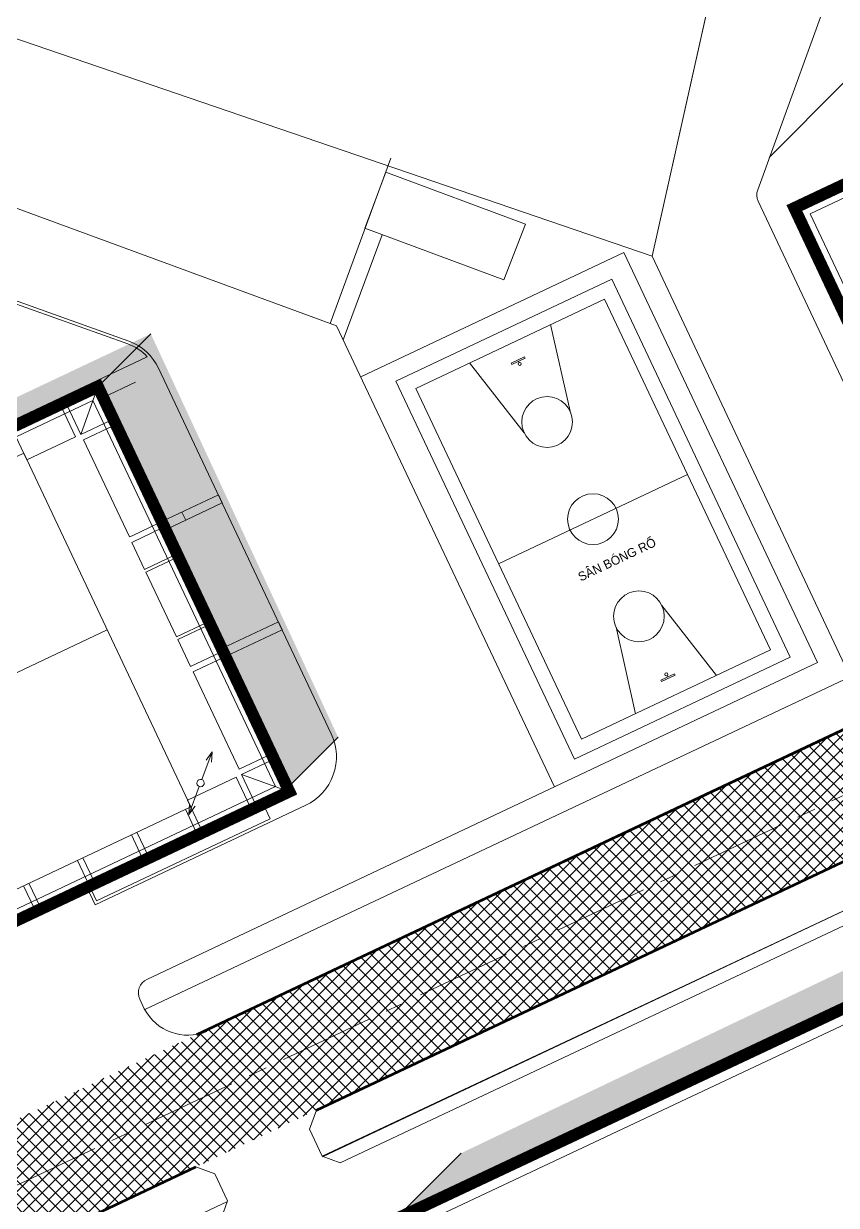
# Model space of a CAD drawing. Header units: millimetres. Extents: x 89040 to 596321, y -313033 to 2401191.
# Drawn here: x 595978.9 to 596033.4, y 1200297.7 to 1200376.9 of the extents above; entities that cross this region are included whole.
import ezdxf

# ---------------------------------------------------------------- set-up
doc = ezdxf.new("R2010")
doc.units = ezdxf.units.MM
doc.header["$MEASUREMENT"] = 0
doc.linetypes.add('CENTER', pattern=[50.800000000000004, 31.75, -6.349999999999999, 6.349999999999999, -6.349999999999999])
for name, color, linetype, lineweight in [('BONGDO', 251, 'Continuous', 9), ('CHITIET', 92, 'Continuous', 13), ('CONGTRINH', 7, 'Continuous', 20), ('CONGTRINH2', 30, 'Continuous', 18), ('COTDIEN', 1, 'Continuous', 9), ('HATL', 84, 'Continuous', 9), ('KHUNG', 7, 'Continuous', 25), ('LEDUONG', 6, 'Continuous', 20), ('LONGDUONG', 4, 'Continuous', 90), ('NETC', 5, 'Continuous', 9), ('NETT', 7, 'Continuous', 9), ('park', 3, 'Continuous', 15), ('truc', 8, 'CENTER', 9)]:
    doc.layers.add(name, color=color, linetype=linetype, lineweight=lineweight)
doc.layers.add('DUONG NOI BO CONG TRINH', color=7, linetype='Continuous', lineweight=20, true_color=0x5e5e5e)
doc.styles.add('STYLE1', font='VFRANKO.TTF')
pattern_1 = [(45, (594650.3527654881, 1198136.11866812), (-0.1767766952966369, 0.1767766952966369), []), (45, (594650.5295421833, 1198136.11866812), (-0.1767766952966369, 0.1767766952966369), [0.3125, -0.0625, 0, -0.0625])]

# ---------------------------------------------------------------- blocks, each defined once
blk = doc.blocks.new('COTDIEN')
at = {"layer": 'COTDIEN'}
for p, q in [((-0.25, 0), (-2.25, 0)), ((0.25, 0), (2.25, 0))]:
    blk.add_line(p, q, dxfattribs=at)
for points in [[(-1.578571428571422, 0.1979486637221726), (-2.25, 0), (-1.578571428571422, -0.1979486637221726)], [(1.578571428571422, 0.1979486637221726), (2.25, 0), (1.578571428571422, -0.1979486637221726)]]:
    blk.add_lwpolyline(points, dxfattribs=at)
blk.add_circle((0, 0), 0.25, dxfattribs=at)

msp = doc.modelspace()

# ---------------------------------------------------------------- hatches: boundary and pattern name
at = {"layer": 'BONGDO'}
h = msp.add_hatch(dxfattribs=at)
h.set_pattern_fill('ANSI35', color=256, style=0)
h.set_pattern_definition(pattern_1)
h.paths.add_polyline_path([(595996.448390115, 1200325.506540938), (595999.9886621048, 1200329.046812928), (595987.434214283, 1200356.073944485), (595946.750499541, 1200336.842840628), (595943.2102275391, 1200333.302568626), (595983.8939422931, 1200352.533672495)])
h = msp.add_hatch(dxfattribs=at)
h.set_pattern_fill('ANSI35', color=256, style=0)
h.set_pattern_definition(pattern_1)
h.paths.add_polyline_path([(596059.3600646277, 1200263.820028995), (596064.4097821949, 1200268.869746563), (596041.39580217, 1200317.015467618), (596008.2372497418, 1200301.193723241), (596003.1877176563, 1200296.144191156), (596036.3382707557, 1200311.957936204)])
at = {"layer": 'DUONG NOI BO CONG TRINH'}
h = msp.add_hatch(dxfattribs=at)
h.set_pattern_fill('NET', color=256, scale=5, angle=45, style=0)
h.set_pattern_definition([(45, (594650.3527654881, 1198136.11866812), (-0.4419417382415922, 0.4419417382415923), []), (135, (594650.3527654881, 1198136.11866812), (-0.4419417382415923, -0.4419417382415922), [])])
h.paths.add_polyline_path([(595925.0451197465, 1200288.445026297), (595936.945767983, 1200263.871241082), (595936.2530274832, 1200265.770624282), (595936.0124330557, 1200267.078490529), (595935.9459374329, 1200268.229790137), (595935.9832160597, 1200269.092450465), (595936.1817802583, 1200270.388779408), (595936.7764856272, 1200272.219922163), (595937.3565670933, 1200273.350602297), (595938.1133428816, 1200274.446739759), (595939.5471033535, 1200275.914510199), (595940.4287001612, 1200276.570059491), (595942.3120534109, 1200277.572187762), (595945.5342314932, 1200279.091193384), (595948.2110769158, 1200280.353117196), (596049.9643682521, 1200328.321856873), (596074.5170916351, 1200339.896550732), (596077.6646039644, 1200341.408469552), (596080.2086631577, 1200343.026239926), (596081.9784701855, 1200344.516051168), (596084.1261692905, 1200346.902090203), (596085.5643509864, 1200349.061087448), (596087.0357103917, 1200352.224014194), (596087.6468357157, 1200353.908168238), (596089.8152206452, 1200359.883856209), (596092.7088450593, 1200367.858176806), (596094.1756830805, 1200371.90052473), (596095.0725189293, 1200374.372046793), (596103.9059467771, 1200398.71542228), (596114.7561151091, 1200428.616580283), (596115.6179753874, 1200430.831295922), (596116.5673230711, 1200432.297770049), (596117.545875838, 1200433.303432909), (596118.7801348323, 1200434.178181174), (596119.6955106603, 1200434.629465718), (596120.979309726, 1200435.040499273), (596122.7681160187, 1200435.243052765), (596124.5147252344, 1200435.050059633), (596100.9005418787, 1200440.333102285), (596103.2986284912, 1200439.368718926), (596104.3138731247, 1200438.639606227), (596105.7564790926, 1200437.043437627), (596106.5394515564, 1200435.600849175), (596106.9025765792, 1200434.515697753), (596107.1539326629, 1200432.526095417), (596107.0796341716, 1200431.43831989), (596106.6741345157, 1200429.797256086), (596105.7787515523, 1200427.32973792), (596079.8850022452, 1200355.971113275), (596079.3207820983, 1200354.451550818), (596078.6154123041, 1200353.025206269), (596077.5891441084, 1200351.529209079), (596077.1034466351, 1200350.961911648), (596075.6068632065, 1200349.577286487), (596074.3711951786, 1200348.733516639), (596071.4823235162, 1200347.310286677), (596065.8760281785, 1200344.66735574), (595947.1076921333, 1200288.677349726), (595941.8389849938, 1200286.193565291), (595939.2361912064, 1200284.966551049), (595938.0053084913, 1200284.386285863), (595935.9719329431, 1200283.686719213), (595933.7385576979, 1200283.435364522), (595931.859721075, 1200283.612588426), (595929.0434546762, 1200284.599787405), (595926.9456070943, 1200286.079494746), (595926.0179164142, 1200287.052745957)])

# ---------------------------------------------------------------- linework, layer by layer
at = {"layer": 'BONGDO'}
for p, q in [((596028.864848703, 1200367.89525128), (596033.9223801172, 1200372.952782694)), ((595983.8939422931, 1200352.533672495), (595987.434214283, 1200356.073944485)), ((595996.448390115, 1200325.506540938), (595999.9886621048, 1200329.046812928)), ((596003.1797183276, 1200296.136191827), (596008.2372497418, 1200301.193723241))]:
    msp.add_line(p, q, dxfattribs=at)
at = {"layer": 'CHITIET'}
msp.add_line((595986.4056254037, 1200352.83606528), (595984.2358283575, 1200351.810406914), dxfattribs=at)
msp.add_lwpolyline([(595977.749410423, 1200358.312992832), (595964.2434623061, 1200351.928760405), (595971.3168228056, 1200347.03093339), (595987.1986642997, 1200354.538245472, 0.119844686016452), (595985.8961977069, 1200355.396020676)], format="xyb", close=True, dxfattribs=at)
at = {"layer": 'CONGTRINH', "const_width": 0.8}
for points in [[(596053.4218506269, 1200379.787743825), (596051.4482741515, 1200374.348913733), (596030.5611512102, 1200364.50226455), (596039.0894385171, 1200346.411705808), (596067.4358280645, 1200359.774817341), (596076.2425612324, 1200384.044626979)], [(595996.7146781976, 1200325.411196), (595983.8939422854, 1200352.533672492), (595943.2102275536, 1200333.302568633), (595945.7743741913, 1200327.878074483), (595947.7633557995, 1200328.818261782), (595949.3445801913, 1200325.47315572), (595950.4984466427, 1200323.032132543), (595945.9780338294, 1200320.895343195), (595948.2002948879, 1200316.194113579), (595952.720706645, 1200318.330902427), (595955.4557968933, 1200312.544774274), (595953.4668162743, 1200311.604587442), (595956.0309634557, 1200306.180092143), (595996.7146781981, 1200325.411196)]]:
    msp.add_lwpolyline(points, dxfattribs=at)
msp.add_lwpolyline([(596012.2131779037, 1200278.599687397, -0.4142146316397034), (596010.8825700051, 1200279.078738461), (596003.2186002693, 1200295.365657511, -0.4142111568548239), (596003.6976515275, 1200296.696256423), (596035.9153245775, 1200311.856742584, -0.4142135623730951), (596037.2459309216, 1200311.377694823), (596059.4748458344, 1200264.138846062), (596059.2353219539, 1200263.47354289), (596035.988238086, 1200252.534295579, -0.1989123673796591), (596035.223720874, 1200252.498241863), (596032.0113529918, 1200253.654765464, -0.198912367379658), (596031.4452638596, 1200254.169866941), (596018.9727465636, 1200280.675315386, 0.4142135623730951), (596017.6421402195, 1200281.154363147)], format="xyb", close=True, dxfattribs=at)
at = {"layer": 'CONGTRINH2'}
for points in [[(596054.1738708124, 1200379.514859892), (596052.0877763082, 1200373.765949878), (596031.6259050522, 1200364.119773693), (596039.4719293745, 1200347.47645965), (596066.7963259078, 1200360.357781197), (596075.2176571141, 1200383.565490727), (596057.9211928525, 1200389.841821188), (596056.2205003103, 1200385.155011281)], [(595953.3535644298, 1200318.630052932), (595956.3878051824, 1200312.211066993), (595954.3988245636, 1200311.270880162), (595956.364670736, 1200307.112100433), (595995.7826699087, 1200325.74490328), (595983.5602350055, 1200351.601664202), (595944.1422358426, 1200332.968861353), (595946.1080814718, 1200328.810082772), (595948.0970630798, 1200329.750270071), (595949.9774379762, 1200325.772306224), (595951.1313044424, 1200323.331283015)]]:
    msp.add_lwpolyline(points, dxfattribs=at)
msp.add_lwpolyline([(596004.123430819, 1200295.79142937), (596036.3411038693, 1200310.951915531), (596058.3571291361, 1200264.165480297), (596035.5624587943, 1200253.439122632), (596032.350090912, 1200254.595646233), (596019.8775736161, 1200281.101094678, 0.4142135623730426), (596017.2163609279, 1200282.0591902), (596011.7873986121, 1200279.50451445)], format="xyb", dxfattribs=at)
at = {"layer": 'HATL', "ltscale": 0.7}
for p, q in [((596001.5034220228, 1200353.187867719, 1.572820064524671), (596019.1330317408, 1200361.521346054, 1.572820064524671)), ((596032.1105097855, 1200334.067278997, 1.572820064533696), (596019.1330317408, 1200361.521346054, 1.572820064533417))]:
    msp.add_line(p, q, dxfattribs=at)
at = {"layer": 'LEDUONG'}
for p, q in [((596021.0255973643, 1200361.278111562), (596041.0213574057, 1200450.655308579)), ((595999.8879742239, 1200356.605373959), (595935.0087096775, 1200380.418221594, -1.095072040847129)), ((596003.5207492437, 1200367.833063144, 0.206444851217517), (595999.458169893, 1200356.763108498)), ((596000.3330185524, 1200355.663875403), (596002.9481002416, 1200362.712495981, 0.1889373689103717)), ((596034.3083027994, 1200333.102282783), (596021.0255973643, 1200361.278111562)), ((596014.4805266024, 1200325.734590732), (595999.8879742239, 1200356.605373959)), ((595991.1099506093, 1200347.095915077), (595987.9584899883, 1200353.762881565)), ((595991.1099506093, 1200347.095915077), (595999.5289053363, 1200329.285478655)), ((595987.1776070674, 1200312.827593187, -1.095072040847026), (596032.1105097855, 1200334.067278997, -0.0341542936791322)), ((595987.0244521861, 1200310.811635559), (596034.3083027994, 1200333.102282783)), ((595997.8126916476, 1200324.492303361), (595983.7090038728, 1200317.825520692)), ((596040.2781039139, 1200320.438891664), (595998.9338310929, 1200300.948292057)), ((595983.1534388722, 1200319.000827538), (595983.7090038728, 1200317.825520692)), ((595998.0667158781, 1200302.791005687), (595998.528585327, 1200304.073897433)), ((595998.9182744612, 1200300.981351582), (595998.0667158781, 1200302.791005687)), ((596000.1320932258, 1200300.544349937), (595998.9182744612, 1200300.981351582)), ((595992.1474834473, 1200296.787077776), (595992.5844850928, 1200298.00089654))]:
    msp.add_line(p, q, dxfattribs=at)
for points in [[(596041.0213574057, 1200450.655308579), (596021.0255973643, 1200361.278111562), (596034.3083027994, 1200333.102282783)], [(595938.3286016346, 1200389.570164879), (596021.0255973643, 1200361.278111562)], [(595943.2102275512, 1200333.302568638), (595983.8939422959, 1200352.533672489)], [(595983.8939422931, 1200352.533672495), (595996.7146781981, 1200325.411196), (595956.1263083928, 1200306.446380226)], [(596034.3083027994, 1200333.102282783), (595987.0267434379, 1200310.812715706)], [(596040.6366359812, 1200320.612522384), (595998.9182744612, 1200300.981351582)], [(595990.4583685648, 1200300.269419741), (595991.7329265097, 1200299.810550645), (595992.5844850928, 1200298.00089654)]]:
    msp.add_lwpolyline(points, dxfattribs=at)
for points in [[(596039.5815771999, 1200397.347718716), (596028.103772719, 1200365.716905736, 0.1997490548577192), (596028.1392700137, 1200364.949386454), (596038.1332113736, 1200343.749821203), (596044.4649069334, 1200346.73472176)], [(595985.9636167587, 1200355.584314785), (595947.0601223819, 1200369.513782428, 0.3394542588632941), (595943.0027848338, 1200368.211113853), (595943.0027848338, 1200368.211113853)], [(596067.7559976324, 1200255.994072116), (596067.7559976324, 1200255.994072116, 0.4080916660671937), (596068.3082250252, 1200257.579859961), (596039.8221351376, 1200318.115882402, 0.4142135623730959), (596038.4915287936, 1200318.594930163), (596000.1320932258, 1200300.544349937)], [(595992.5646142456, 1200297.945703139), (595942.5422849646, 1200274.346582587, 0.3976784348430599), (595939.645838958, 1200265.17876421), (595965.288754734, 1200212.109886795, 0.3745490266881671), (595973.5011164466, 1200208.427173099), (596070.6366316039, 1200256.670559663)]]:
    msp.add_lwpolyline(points, format="xyb", dxfattribs=at)
for points, elevation in [([(596011.0999500038, 1200359.688109464), (596012.5400032041, 1200363.420259627), (596003.176223644, 1200366.894279571), (596001.7848696895, 1200363.144061688), (596011.0999500038, 1200359.688109464)], 0.1889373689103717), ([(596032.1105097855, 1200334.067278997), (596019.1330317408, 1200361.521346054), (596001.5034220228, 1200353.187867719)], 1.572820064533696)]:
    msp.add_lwpolyline(points, dxfattribs=dict(at, elevation=elevation))
at = {"layer": 'LEDUONG', "elevation": -1.095072040847026}
for points in [[(595986.9996596426, 1200310.864084591), (595986.7008823812, 1200311.496152774, -0.4142135623729529), (595987.1776070674, 1200312.827593187)], [(595991.1880847097, 1200309.343147784), (595991.1880847097, 1200309.343147784, -0.3910021834204867), (595987.0000331072, 1200310.86329452), (595986.9996596426, 1200310.864084591)]]:
    msp.add_lwpolyline(points, format="xyb", dxfattribs=at)
at = {"layer": 'LEDUONG'}
for centre, radius, start, end in [((595984.7837833542, 1200352.289167878, 1.572820064533696), 3.5, 24.90094926126418, 70.3000000002842), ((595996.2742033392, 1200327.74700054), 3.6, 295.2999999989272, 25.30000000177775)]:
    msp.add_arc(centre, radius, start, end, dxfattribs=at)
at = {"layer": 'LONGDUONG'}
for p, q in [((595990.5209311233, 1200309.143305494), (596073.3521781446, 1200348.191777277)), ((595990.5209311233, 1200309.143305494), (596064.0119406633, 1200343.788583883)), ((595998.528585327, 1200304.073897433), (596076.7634930665, 1200340.955553778)), ((595998.528585327, 1200304.073897433), (596066.2350610697, 1200335.992219354)), ((595941.6817937795, 1200277.275069509), (595990.4583685648, 1200300.269419741))]:
    msp.add_line(p, q, dxfattribs=at)
at = {"layer": 'NETC', "ltscale": 0.7, "elevation": 1.572820064533696}
msp.add_lwpolyline([(595943.2102275536, 1200333.302568633), (595983.8939422884, 1200352.533672486), (595996.7146781898, 1200325.411195996), (595956.0309634552, 1200306.180092143)], dxfattribs=at)
at = {"layer": 'NETT', "ltscale": 0.7}
for p, q in [((595989.780059464, 1200343.591434254), (595989.5236447462, 1200344.133883783)), ((595958.8422375126, 1200324.100380599), (595984.5181819273, 1200336.237343922))]:
    msp.add_line(p, q, dxfattribs=at)
for points in [[(595947.763356342, 1200328.818260634), (595945.7743747339, 1200327.878073335), (595943.2102275536, 1200333.302568633), (595983.8939422884, 1200352.533672486), (595996.7146781898, 1200325.411195996), (595956.0309634552, 1200306.180092143), (595953.4668162748, 1200311.604587441), (595955.455797883, 1200312.54477474), (595952.7207076345, 1200318.330902895)], [(595949.7292025129, 1200324.659480909), (595947.7633563406, 1200328.818260639), (595945.7743747319, 1200327.878073339), (595943.2102275512, 1200333.302568638), (595983.8939422931, 1200352.533672495), (595996.7146781976, 1200325.411196), (595956.0309634554, 1200306.180092144), (595953.4668162747, 1200311.604587443), (595955.4557978833, 1200312.544774742), (595952.7207076342, 1200318.330902897)], [(595950.4984465899, 1200323.032132482), (595947.7633563406, 1200328.818260639), (595945.7743747319, 1200327.878073339), (595943.2102275512, 1200333.302568638), (595983.8939422931, 1200352.533672495), (595996.7146781976, 1200325.411196), (595956.0309634554, 1200306.180092144), (595953.4668162747, 1200311.604587443), (595955.4557978833, 1200312.544774742), (595952.7207076342, 1200318.330902897)], [(595950.6792631, 1200323.117604055), (595947.8587012779, 1200329.084548721), (595945.8697196692, 1200328.144361422), (595943.4765156338, 1200333.207223701), (595983.7985973558, 1200352.267384413), (595996.448390115, 1200325.506540938), (595956.1263083928, 1200306.446380226), (595953.7331043574, 1200311.509242505), (595955.7220859659, 1200312.449429805), (595952.901524144, 1200318.41637447)], [(595989.0322150622, 1200341.689398664), (595989.3034398269, 1200341.817606023), (595991.8675870073, 1200336.393110725), (595991.5963622425, 1200336.264903366)], [(595989.7549369191, 1200324.222919374), (595990.481445287, 1200322.685979039), (595987.2267481078, 1200321.147490731), (595986.5002397399, 1200322.684431065)], [(595986.1386067199, 1200322.51348792), (595986.8651150878, 1200320.976547585), (595983.610417907, 1200319.438059276), (595982.8839095391, 1200320.974999611)], [(595982.5222765191, 1200320.804056465), (595983.2487848871, 1200319.267116131), (595979.994087708, 1200317.728627822), (595979.26757934, 1200319.265568157)], [(595978.9059463202, 1200319.094625011), (595979.632454688, 1200317.557684677), (595976.3777575088, 1200316.019196368), (595975.6512491409, 1200317.556136703)]]:
    msp.add_lwpolyline(points, dxfattribs=at)
for points in [[(595983.7985973558, 1200352.267384413), (595981.8096157468, 1200351.327197113), (595982.7498030462, 1200349.338215504)], [(595983.7985973558, 1200352.267384413), (595982.7498030462, 1200349.338215504), (595984.7387846552, 1200350.278402803)], [(595981.447982727, 1200351.156253968), (595978.1932855479, 1200349.617765659), (595979.1334728474, 1200347.62878405), (595982.3881700266, 1200349.167272358)], [(595984.9097278008, 1200349.916769783), (595982.9207461913, 1200348.976582483), (595985.9977228084, 1200342.467188125), (595986.1785393184, 1200342.552659697), (595987.986704418, 1200343.407375424)], [(595953.2438495009, 1200335.943862002), (595978.9197939157, 1200348.080825325), (595990.116569939, 1200324.393862519), (595964.4406255244, 1200312.256899196)], [(595988.1576476353, 1200343.045742252), (595986.1686660259, 1200342.105554952), (595987.0233815317, 1200340.297390321), (595989.0123631413, 1200341.23757762)], [(595989.0978347862, 1200341.056760958), (595987.1088531765, 1200340.116573658), (595989.1601710754, 1200335.776977093), (595991.1491526848, 1200336.717164393)], [(595991.2346243295, 1200336.53634773), (595989.2456427199, 1200335.59616043), (595990.1003582259, 1200333.787995799), (595992.0893398355, 1200334.728183098)], [(595995.3372596699, 1200327.857155567), (595993.3482780603, 1200326.916968268), (595990.2713014432, 1200333.426362626), (595990.4521179532, 1200333.511834199), (595992.2602830528, 1200334.366549926)], [(595996.448390115, 1200325.506540938), (595993.5192212068, 1200326.555335247), (595995.5082028155, 1200327.495522547)], [(595996.448390115, 1200325.506540938), (595994.4594085062, 1200324.566353639), (595993.5192212068, 1200326.555335247)], [(595994.0977754861, 1200324.395410493), (595990.8430783069, 1200322.856922184), (595989.9028910073, 1200324.845903794), (595993.1575881864, 1200326.384392103)], [(595995.444411101, 1200323.594041013), (595983.80434881, 1200318.091808775), (595983.3342551601, 1200319.08629958), (595994.9743174509, 1200324.588531818)]]:
    msp.add_lwpolyline(points, close=True, dxfattribs=at)
at = {"layer": 'NETT'}
for points in [[(595988.1675209216, 1200343.492846988), (595991.9646676301, 1200345.287750014), (595992.221082348, 1200344.745300485), (595988.4239356394, 1200342.950397459)], [(595992.4410995553, 1200334.452021492), (595996.2382462639, 1200336.246924518), (595995.9818315458, 1200336.789374048), (595992.1846848374, 1200334.994471022)]]:
    msp.add_lwpolyline(points, close=True, dxfattribs=at)
at = {"layer": 'park'}
for p, q in [((596015.5282120787, 1200350.895718596), (596014.2248437853, 1200356.694962607)), ((596012.0681613584, 1200354.237581702), (596012.1108971447, 1200354.147173447)), ((596012.45433141, 1200349.44270186), (596008.8003484863, 1200354.130815427)), ((596010.7396705123, 1200340.668310825), (596023.3968262098, 1200346.651320914)), ((596021.6821653133, 1200337.876929878), (596025.3361482358, 1200333.188816312)), ((596018.6082846441, 1200336.423913143), (596019.911652937, 1200330.624669131)), ((596022.068335364, 1200333.082050036), (596022.0255995776, 1200333.172458291))]:
    msp.add_line(p, q, dxfattribs=at)
for points in [[(596003.852577874, 1200352.898108659), (596018.3178986711, 1200359.735834475), (596030.2839188487, 1200334.42152308), (596015.8185980516, 1200327.583797264)], [(596018.3178986711, 1200359.735834475), (596003.852577874, 1200352.898108659), (596015.8185980516, 1200327.583797264), (596030.2839188487, 1200334.42152308)], [(596005.1840182873, 1200352.421383973), (596017.8411739848, 1200358.404394062), (596028.9524784355, 1200334.898247766), (596016.2953227379, 1200328.915237677)], [(596012.4774668472, 1200354.541668889), (596012.5202026336, 1200354.451260634), (596011.6161200837, 1200354.023902771), (596011.5733842973, 1200354.114311025)], [(596022.5631124255, 1200333.205320713), (596022.5203766392, 1200333.295728968), (596021.6162940894, 1200332.868371105), (596021.6590298758, 1200332.77796285)]]:
    msp.add_lwpolyline(points, close=True, dxfattribs=at)
for centre, radius in [((596012.1536329308, 1200354.056765192), 0.100000000018726), ((596013.9912717441, 1200350.169210228), 1.700000000321859), ((596017.0682483611, 1200343.659815869), 1.700000000321859), ((596020.1452249783, 1200337.15042151), 1.700000000321859), ((596021.9828637912, 1200333.262866546), 0.100000000018726)]:
    msp.add_circle(centre, radius, dxfattribs=at)
at = {"layer": 'truc', "color": 171, "ltscale": 0.2}
msp.add_line((595913.6108032598, 1200268.463983328), (596075.0578356052, 1200344.573665527), dxfattribs=at)

# ---------------------------------------------------------------- block references
at = {"layer": 'KHUNG', "extrusion": (0.0306737905073895, -0.0642144749837187, 0.9974645957518864), "rotation": 44.03045896060299}
msp.add_blockref('COTDIEN', (1055158.472831278, 824118.3151787032, -58796.68842442608), dxfattribs=at)

# ---------------------------------------------------------------- texts
at = {"layer": 'CHITIET', "ltscale": 0.7, "insert": (596015.9854061637, 1200340.018190366, 1.57282006453333), "char_height": 0.6, "width": 11.42776470588235, "attachment_point": 1, "rotation": 25.299999999966772, "style": 'STYLE1'}
msp.add_mtext('\\pt12600;SAÂN BOÙNG ROÅ', dxfattribs=at)

doc.saveas('drawing.dxf')
